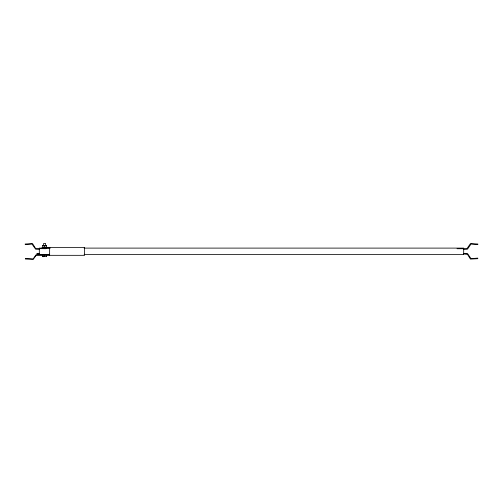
<?xml version="1.0" encoding="UTF-8"?>
<svg xmlns="http://www.w3.org/2000/svg" width="503" height="503" viewBox="0 0 503 503"><rect width="100%" height="100%" fill="white"/><g stroke="black" fill="none" stroke-linecap="round" stroke-linejoin="round"><path stroke-width="0.75" d="M42.724 256.712L42.724 255.329M42.724 247.401L42.724 245.433M46.54 247.401L46.54 245.433M49.64 254.153L49.64 255.329M84.592 254.153L84.592 255.329L36.128 255.329L33.185 259.447L25.313 259.014M43.679 245.433L42.724 245.609L46.54 245.609M46.54 247.225L42.724 247.231M43.679 256.712L42.724 256.536L46.54 256.536M25.15 244.012L32.563 243.615L35.669 248.608L45.974 248.721M25.194 244.596L31.978 244.049L35.675 249.237L39.328 249.312M477.806 258.108L471.022 258.649L467.501 253.562L463.785 253.393M477.85 258.693L470.437 259.083L467.432 254.273L463.772 253.977M42.063 247.401L84.592 247.401L84.592 254.744M42.063 247.985L49.64 247.985M50.313 248.105L39.309 248.105L39.309 254.568L49.527 254.568M84.108 248.105L463.691 248.105L463.691 254.568L84.108 254.568M457.026 248.721L466.922 248.721L470.437 243.615L477.85 244.012L477.806 244.596L471.022 244.049L467.501 249.136L463.879 249.312M39.215 253.393L36.958 253.393L36.958 253.977L39.215 253.977M25.313 258.423L33.185 258.856L36.128 254.744L49.64 254.744L49.64 247.401M466.042 253.393L466.042 253.977M46.54 255.329L46.54 256.712M45.748 245.929L45.559 243.408L43.516 243.584L43.516 245.929M44.635 245.609L44.635 247.225M44.635 255.329L44.635 256.536"/></g></svg>
